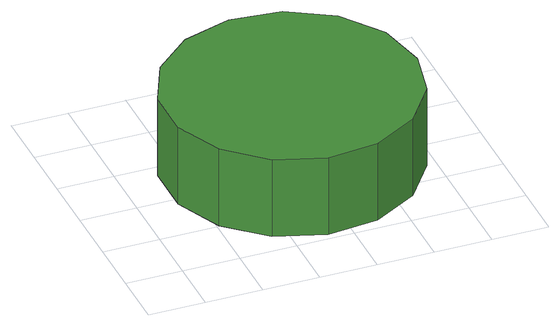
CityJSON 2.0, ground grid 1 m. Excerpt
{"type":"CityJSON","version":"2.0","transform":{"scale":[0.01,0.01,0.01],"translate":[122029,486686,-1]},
"CityObjects":{
"tree1":{"type":"SolitaryVegetationObject","attributes":{"function":"something"},"geometry":[{"type":"MultiSurface","lod":"1","boundaries":[[[0,1,2,3,4,5,6,7,8,9,10,11,12,13,14]],[[15,16,17,18,19,20,21,22,23,24,25,26,27,28,29]],[[0,29,28,1]],[[1,28,27,2]],[[2,27,26,3]],[[3,26,25,4]],[[4,25,24,5]],[[5,24,23,6]],[[6,23,22,7]],[[7,22,21,8]],[[8,21,20,9]],[[9,20,19,10]],[[10,19,18,11]],[[11,18,17,12]],[[12,17,16,13]],[[13,16,15,14]],[[14,15,29,0]]]}]},
"tree2":{"type":"SolitaryVegetationObject","attributes":{"function":"something"}}
},
"vertices":[
[502,231,220],[483,321,220],[429,395,220],[350,441,220],[259,450,220],[172,422,220],[104,361,220],[66,277,220],[66,186,220],[104,102,220],[172,41,220],[259,12,220],[350,22,220],[429,68,220],[483,142,220],[483,142,71],[429,68,71],[350,22,71],[259,12,71],[172,41,71],[104,102,71],[66,186,71],[66,277,71],[104,361,71],[172,422,71],[259,450,71],[350,441,71],[429,395,71],[483,321,71],[502,231,71]
]}
